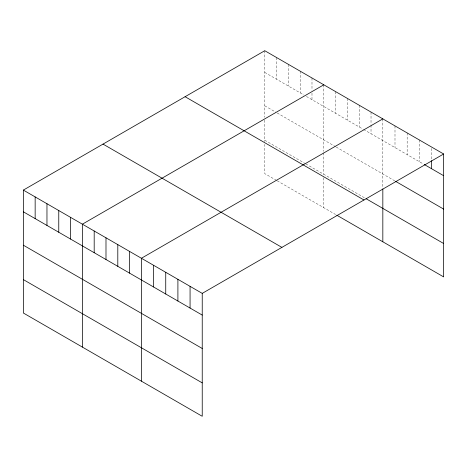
<?xml version="1.0" encoding="UTF-8"?>
<svg xmlns="http://www.w3.org/2000/svg" width="467" height="467" viewBox="0 0 467 467"><rect width="100%" height="100%" fill="white"/><g stroke="black" fill="none" stroke-linecap="round" stroke-linejoin="round"><path stroke-width="0.35" stroke-dasharray="2.33 1.75" d="M264.766 72.42L303.912 95.023M306.399 96.453L362.947 129.102M363.565 129.458L423.581 164.11M264.766 105.816L275.95 112.273M277.194 112.991L335.604 146.714M336.228 147.076L394.994 181.003M264.766 140.228L305.155 163.543M305.78 163.905L365.433 198.341M276.575 180.437L264.766 173.625L264.766 144.402M277.194 180.799L335.604 214.522M431.485 148.418L431.485 159.27M419.319 139.948L419.319 161.652M407.16 132.926L407.16 154.63M394.994 125.903L394.994 147.607M382.829 118.881L382.829 188.318M371.026 112.062L371.026 124.362M371.026 125.086L371.026 133.766M359.216 105.25L359.216 126.948M347.413 98.432L347.413 120.136M335.604 91.614L335.604 113.318M323.8 84.801L323.8 151.366M323.8 152.802L323.8 174.308M323.8 177.787L323.8 207.704M311.991 77.983L311.991 90.283M311.991 93.172L311.991 99.687M300.188 71.165L300.188 92.869M288.378 64.353L288.378 86.051M276.575 57.534L276.575 79.238M264.766 50.716L264.766 117.287M264.766 120.153L264.766 141.618"/><path stroke-width="0.7" d="M23.35 190.098L202.234 293.375L202.234 416.284L23.35 313.007L23.35 190.098L264.766 50.716L443.65 153.993L443.65 276.902L336.847 215.24M323.8 84.801L82.379 224.183L82.379 347.086M382.829 118.881L141.413 258.263L141.413 381.165M202.234 293.375L443.65 153.993M424.188 164.46L443.65 175.697M395.602 181.354L443.65 209.093M366.052 198.703L443.65 243.505M185.101 96.716L363.98 199.993M103.02 144.105L281.899 247.382M23.35 211.802L202.234 315.079M23.35 245.198L202.234 348.475M23.35 279.605L202.234 382.882M431.485 160.718L431.485 168.675M382.829 189.036L382.829 241.783M190.069 286.353L190.069 308.057M177.904 279.33L177.904 301.034M165.738 272.308L165.738 294.012M153.579 265.285L153.579 286.983M129.604 251.444L129.604 273.148M117.801 244.632L117.801 266.33M105.991 237.814L105.991 259.512M94.188 230.996L94.188 252.7M70.575 217.365L70.575 239.063M58.766 210.547L58.766 232.251M46.963 203.735L46.963 225.433M35.153 196.916L35.153 218.614"/></g></svg>
